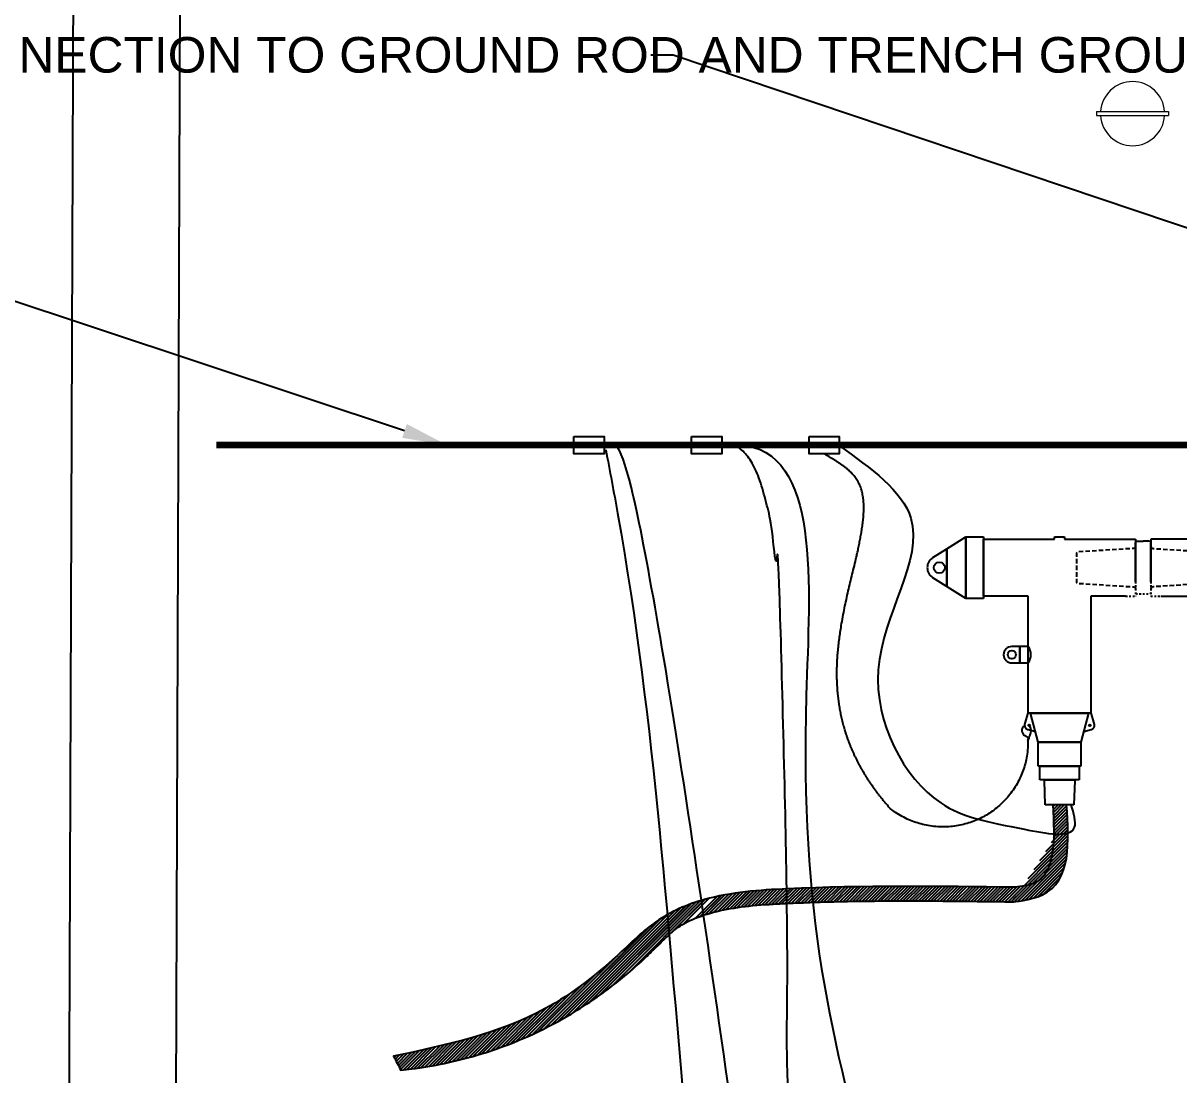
# Model space of a CAD drawing. Header units: feet. Extents: x -208 to 2089, y -974 to 342.
# Drawn here: x 677.2 to 742.1, y 211.4 to 270.4 of the extents above; entities that cross this region are included whole.
import ezdxf
from ezdxf import colors
from ezdxf.entities.mleader import LeaderData, LeaderLine
from ezdxf.math import Vec2, Vec3

# ---------------------------------------------------------------- set-up
doc = ezdxf.new("R2010")
doc.units = ezdxf.units.FT
doc.header["$MEASUREMENT"] = 0
doc.linetypes.add('HIDDEN', pattern=[0.375, 0.25, -0.125])
for name, color, linetype in [('CABLE', 2, 'Continuous'), ('E-DETL', 7, 'Continuous'), ('E-EQPM-ENCL', 8, 'Continuous'), ('E-EQPM-HRDW', 16, 'Continuous'), ('E-GRND', 3, 'Continuous'), ('G-ANNO-NONPLOT', 181, 'Continuous'), ('G-ANNO-TEXT', 1, 'Continuous')]:
    doc.layers.add(name, color=color, linetype=linetype)
doc.layers.add('CONDUIT', color=6, linetype='Continuous', lineweight=18)
doc.styles.add('NEI-A', font='arial.ttf', dxfattribs={"height": 0.1})
pattern_1 = [(45, (-6021041.410799135, -2130861.815641674), (-0.08750446417183527, 0.08750446417183527), [])]

msp = doc.modelspace()

# ---------------------------------------------------------------- hatches: boundary and pattern name
at = {"layer": 'G-ANNO-NONPLOT', "true_color": 0xf8d731}
h = msp.add_hatch(dxfattribs=at)
h.set_pattern_fill('ANSI31', color=40, scale=0.9900000000000001)
h.set_pattern_definition(pattern_1)
edge = h.paths.add_edge_path()
edge.add_arc((734.1572522165761, 228.6726674106417), 3.371146855893491, 285.8633962950907, 300.136237764928)
edge.add_spline(control_points=[(735.8497628493742, 225.7571847950553), (735.9392435167492, 223.9391653425505), (735.8825885326178, 221.3055911599172), (732.7930801239372, 221.0693238069748), (732.7930801239372, 221.0693238069748)], knot_values=[83.43145569272993, 83.43145569272993, 83.43145569272993, 83.43145569272993, 87.87574356637529, 89.95647029016055, 89.95647029016055, 89.95647029016055, 89.95647029016055], weights=[1, 1, 1, 1, 1], degree=3, periodic=0)
edge.add_spline(control_points=[(732.7930801239372, 221.0693238069748), (732.3810075408355, 221.0746104502564), (731.9693927772851, 221.079891092561), (729.4968936181203, 221.1102393557762), (727.447018174319, 221.1295836925951), (724.3890194919468, 221.107444323085), (723.3724885432557, 221.0915537061614), (721.8518168310211, 221.0498078246114), (721.3456133537502, 221.0329084544887), (720.3345615899698, 220.9922948637491), (719.8267626677216, 220.9694905974416), (718.7138370879502, 220.9031127560397), (718.1146740651266, 220.8535653426757), (717.0021744993091, 220.7062999130671), (716.4861970086158, 220.6115522100104), (715.4995214928449, 220.3570250393336), (715.0422416020692, 220.1993555435424), (714.4927489504726, 219.9390347473768), (714.3425519371913, 219.8578189447967), (714.0684246484698, 219.6886171171886), (713.9499670153991, 219.6048071090577), (713.6656590447337, 219.3775638974716), (713.5041640362278, 219.2342626903651), (713.1524440300227, 218.902092223007), (712.9623518473045, 218.7133603123461), (712.5466016389937, 218.3026205864248), (712.3159979245202, 218.0779570168329), (711.2873274850235, 217.118335982736), (710.4411714979024, 216.4215936669593), (708.6496157039464, 215.1456962846664), (707.7006604716689, 214.5658072432948), (705.9905520098791, 213.6896368232069), (705.248847816004, 213.3582638059256), (703.319145193188, 212.6138225588461), (702.1098604713143, 212.255812716156), (700.2666110506789, 211.8679284257328), (699.6472972415895, 211.7635172232499), (698.8286667483435, 211.6599283115452), (698.631588836065, 211.6377643388209), (698.4346398281441, 211.6181726715972)], knot_values=[0, 0, 0, 0, 1.248940863479177, 1.248940863479177, 7.510492271591446, 7.510492271591446, 10.64126797564758, 10.64126797564758, 12.20665582767566, 12.20665582767566, 13.77204367970373, 13.77204367970373, 15.77184317922644, 15.77184317922644, 17.66237193590699, 17.66237193590699, 19.55290069258755, 19.55290069258755, 20.34553650617276, 20.34553650617276, 21.13817231975798, 21.13817231975798, 21.99962579107284, 21.99962579107284, 22.86179158790927, 22.86179158790927, 23.72395738474571, 23.72395738474571, 26.70471573263455, 26.70471573263455, 29.68547408052339, 29.68547408052339, 31.86214855415614, 31.86214855415614, 35.23481619579239, 35.23481619579239, 36.92115001661051, 36.92115001661051, 37.45383673220445, 37.45383673220445, 37.45383673220445, 37.45383673220445], weights=[1, 1, 1, 1, 1, 1, 1, 1, 1, 1, 1, 1, 1, 1, 1, 1, 1, 1, 1, 1, 1, 1, 1, 1, 1, 1, 1, 1, 1, 1, 1, 1, 1, 1, 1, 1, 1, 1, 1, 1], degree=3, periodic=0)
edge.add_spline(control_points=[(698.4346398281441, 211.6181726715972), (698.2968098547817, 211.8785899383461), (698.158979883282, 212.1390072050949), (698.0211499117822, 212.3994244709124)], knot_values=[37.45383673220445, 37.45383673220445, 37.45383673220445, 37.45383673220445, 38.45383673220445, 38.45383673220445, 38.45383673220445, 38.45383673220445], weights=[1, 1, 1, 1], degree=3, periodic=0)
edge.add_spline(control_points=[(698.0211499117822, 212.3994244709124), (700.982629237561, 213.0281761399915), (705.7278815376148, 214.0356406438609), (710.1847349720583, 217.5960869499927), (712.8016497817398, 220.1735784834696), (715.9752463361756, 221.5493563394507), (722.818041434376, 222.0156510392649), (728.6519065516577, 221.941294384606), (732.914447815022, 221.8869653418174)], knot_values=[38.45383673220445, 38.45383673220445, 38.45383673220445, 38.45383673220445, 47.46530847609966, 52.8931430027568, 55.44213900193881, 58.48591759060378, 63.24841332338417, 76.16766898730667, 76.16766898730667, 76.16766898730667, 76.16766898730667], weights=[1, 1, 1, 1, 1, 1, 1, 1, 1], degree=3, periodic=0)
edge.add_spline(control_points=[(732.914447815022, 221.8869653418174), (733.28100119797, 221.9303253548665), (734.9431179043413, 222.1269390154143), (735.1139508018778, 223.8840830530485), (735.0787375083701, 225.4299068613423)], knot_values=[76.16766898730667, 76.16766898730667, 76.16766898730667, 76.16766898730667, 77.22583108524645, 80.96584840572132, 80.96584840572132, 80.96584840572132, 80.96584840572132], weights=[1, 1, 1, 1, 1], degree=3, periodic=0)
edge = h.paths.add_edge_path()
edge.add_spline(control_points=[(735.0787375074387, 225.4299068613423), (735.0707002886147, 225.782731722526), (735.0538916968317, 226.1447352473137), (735.03708310598, 226.5067387716358)], knot_values=[80.96584840608911, 80.96584840608911, 80.96584840608911, 80.96584840608911, 81.81948456108434, 81.81948456108434, 81.81948456108434, 81.81948456108434], weights=[1, 1, 1, 1], degree=3, periodic=0)
edge.add_spline(control_points=[(735.03708310598, 226.5067387716358), (735.1124036096544, 226.5067387716358), (735.1877241133288, 226.5067387716358), (735.2630446170033, 226.5067387716358)], knot_values=[81.81948456108434, 81.81948456108434, 81.81948456108434, 81.81948456108434, 82.11226807174496, 82.11226807174496, 82.11226807174496, 82.11226807174496], weights=[1, 1, 1, 1], degree=3, periodic=0)
edge.add_spline(control_points=[(735.2630446170033, 226.5067387716358), (735.3417068038643, 226.5067387716358), (735.420368989794, 226.5067387716358), (735.4990311775864, 226.5067387716358)], knot_values=[82.11226807174496, 82.11226807174496, 82.11226807174496, 82.11226807174496, 82.4180412693049, 82.4180412693049, 82.4180412693049, 82.4180412693049], weights=[1, 1, 1, 1], degree=3, periodic=0)
edge.add_spline(control_points=[(735.4990311775864, 226.5067387716358), (735.5383622719482, 226.5067387716358), (735.5776933653788, 226.5067387716358), (735.617024457878, 226.5067387716358)], knot_values=[82.4180412693049, 82.4180412693049, 82.4180412693049, 82.4180412693049, 82.57092786788061, 82.57092786788061, 82.57092786788061, 82.57092786788061], weights=[1, 1, 1, 1], degree=3, periodic=0)
edge.add_spline(control_points=[(735.617024457878, 226.5067387716358), (735.6488102384419, 226.5067387716358), (735.6805960180745, 226.5067387716358), (735.7123817995698, 226.5067387716358)], knot_values=[82.57092786788061, 82.57092786788061, 82.57092786788061, 82.57092786788061, 82.69448456108434, 82.69448456108434, 82.69448456108434, 82.69448456108434], weights=[1, 1, 1, 1], degree=3, periodic=0)
edge.add_spline(control_points=[(735.7123817995698, 226.5067387716358), (735.7284603406251, 226.5067387716358), (735.7445388807491, 226.5067387716358), (735.7606174218045, 226.5067387716358)], knot_values=[82.69448456108434, 82.69448456108434, 82.69448456108434, 82.69448456108434, 82.75698456108434, 82.75698456108434, 82.75698456108434, 82.75698456108434], weights=[1, 1, 1, 1], degree=3, periodic=0)
edge.add_spline(control_points=[(735.7606174218045, 226.5067387716358), (735.7686566914008, 226.5067387716358), (735.7766959628598, 226.5067387716358), (735.7847352324561, 226.5067387716358)], knot_values=[82.75698456108434, 82.75698456108434, 82.75698456108434, 82.75698456108434, 82.78823456108434, 82.78823456108434, 82.78823456108434, 82.78823456108434], weights=[1, 1, 1, 1], degree=3, periodic=0)
edge.add_spline(control_points=[(735.7847352324561, 226.5067387716358), (735.7887548691169, 226.5067387716358), (735.7927745039151, 226.5067387716358), (735.7967941387133, 226.5067387716358)], knot_values=[82.78823456108434, 82.78823456108434, 82.78823456108434, 82.78823456108434, 82.80385956108434, 82.80385956108434, 82.80385956108434, 82.80385956108434], weights=[1, 1, 1, 1], degree=3, periodic=0)
edge.add_spline(control_points=[(735.8088515716181, 226.5067387716358), (735.8088520624251, 226.5067387716358), (735.8088525532321, 226.5067387716358), (735.8088530440391, 226.5067387716358), (735.8226918669925, 226.2583212027771), (735.8374415085227, 226.0075230840107), (735.8497628493742, 225.7571847950553)], knot_values=[82.8194826537357, 82.8194826537357, 82.8194826537357, 82.8194826537357, 82.81948456108434, 82.81948456108434, 82.81948456108434, 83.43145569272993, 83.43145569272993, 83.43145569272993, 83.43145569272993], weights=[1, 1, 1, 1, 1, 1, 1], degree=3, periodic=0)
edge.add_spline(control_points=[(735.8497628493742, 225.7571847950553), (735.9392435167492, 223.9391653425505), (735.8825885326178, 221.3055911599172), (732.7930801239372, 221.0693238069748), (732.7930801239372, 221.0693238069748)], knot_values=[83.43145569272993, 83.43145569272993, 83.43145569272993, 83.43145569272993, 87.87574356637529, 89.95647029016055, 89.95647029016055, 89.95647029016055, 89.95647029016055], weights=[1, 1, 1, 1, 1], degree=3, periodic=0)
edge.add_arc((734.1572522165761, 228.6726674106417), 3.371146855971749, 285.8633962778754, 300.13623776492796, ccw=False)
h = msp.add_hatch(dxfattribs=at)
h.set_pattern_fill('ANSI31', color=40, scale=0.9900000000000001)
h.set_pattern_definition(pattern_1)
edge = h.paths.add_edge_path()
edge.add_spline(control_points=[(735.8497628493742, 225.7571847950553), (735.9392435167492, 223.9391653425505), (735.8825885326178, 221.3055911599172), (732.7930801239372, 221.0693238069748), (732.7930801239372, 221.0693238069748)], knot_values=[83.43145569272993, 83.43145569272993, 83.43145569272993, 83.43145569272993, 87.87574356637529, 89.95647029016055, 89.95647029016055, 89.95647029016055, 89.95647029016055], weights=[1, 1, 1, 1, 1], degree=3, periodic=0)
edge.add_spline(control_points=[(732.7930801239372, 221.0693238069748), (732.3810075408355, 221.0746104502564), (731.9693927772851, 221.079891092561), (729.4968936181203, 221.1102393557762), (727.447018174319, 221.1295836925951), (724.3890194919468, 221.107444323085), (723.3724885432557, 221.0915537061614), (721.8518168310211, 221.0498078246114), (721.3456133537502, 221.0329084544887), (720.3345615899698, 220.9922948637491), (719.8267626677216, 220.9694905974416), (718.7138370879502, 220.9031127560397), (718.1146740651266, 220.8535653426757), (717.0021744993091, 220.7062999130671), (716.4861970086158, 220.6115522100104), (715.4995214928449, 220.3570250393336), (715.0422416020692, 220.1993555435424), (714.4927489504726, 219.9390347473768), (714.3425519371913, 219.8578189447967), (714.0684246484698, 219.6886171171886), (713.9499670153991, 219.6048071090577), (713.6656590447337, 219.3775638974716), (713.5041640362278, 219.2342626903651), (713.1524440300227, 218.902092223007), (712.9623518473045, 218.7133603123461), (712.5466016389937, 218.3026205864248), (712.3159979245202, 218.0779570168329), (711.2873274850235, 217.118335982736), (710.4411714979024, 216.4215936669593), (708.6496157039464, 215.1456962846664), (707.7006604716689, 214.5658072432948), (705.9905520098791, 213.6896368232069), (705.248847816004, 213.3582638059256), (703.319145193188, 212.6138225588461), (702.1098604713143, 212.255812716156), (700.2666110506789, 211.8679284257328), (699.6472972415895, 211.7635172232499), (698.8286667483435, 211.6599283115452), (698.631588836065, 211.6377643388209), (698.4346398281441, 211.6181726715972)], knot_values=[0, 0, 0, 0, 1.248940863479177, 1.248940863479177, 7.510492271591446, 7.510492271591446, 10.64126797564758, 10.64126797564758, 12.20665582767566, 12.20665582767566, 13.77204367970373, 13.77204367970373, 15.77184317922644, 15.77184317922644, 17.66237193590699, 17.66237193590699, 19.55290069258755, 19.55290069258755, 20.34553650617276, 20.34553650617276, 21.13817231975798, 21.13817231975798, 21.99962579107284, 21.99962579107284, 22.86179158790927, 22.86179158790927, 23.72395738474571, 23.72395738474571, 26.70471573263455, 26.70471573263455, 29.68547408052339, 29.68547408052339, 31.86214855415614, 31.86214855415614, 35.23481619579239, 35.23481619579239, 36.92115001661051, 36.92115001661051, 37.45383673220445, 37.45383673220445, 37.45383673220445, 37.45383673220445], weights=[1, 1, 1, 1, 1, 1, 1, 1, 1, 1, 1, 1, 1, 1, 1, 1, 1, 1, 1, 1, 1, 1, 1, 1, 1, 1, 1, 1, 1, 1, 1, 1, 1, 1, 1, 1, 1, 1, 1, 1], degree=3, periodic=0)
edge.add_spline(control_points=[(698.4346398281441, 211.6181726715972), (698.2968098547817, 211.8785899383461), (698.158979883282, 212.1390072050949), (698.0211499117822, 212.3994244709124)], knot_values=[37.45383673220445, 37.45383673220445, 37.45383673220445, 37.45383673220445, 38.45383673220445, 38.45383673220445, 38.45383673220445, 38.45383673220445], weights=[1, 1, 1, 1], degree=3, periodic=0)
edge.add_spline(control_points=[(698.0211499117822, 212.3994244709124), (700.982629237561, 213.0281761399915), (705.7278815376148, 214.0356406438609), (710.1847349720583, 217.5960869499927), (712.7901070721955, 220.1851174002027), (715.9752463361756, 221.5493563394507), (722.818041434376, 222.0156510392649), (728.6519065516577, 221.941294384606), (732.914447815022, 221.8869653418174)], knot_values=[38.45383673220445, 38.45383673220445, 38.45383673220445, 38.45383673220445, 47.46530847609966, 52.8931430027568, 55.44213900193881, 58.48591759060378, 63.24841332338417, 76.16766898730667, 76.16766898730667, 76.16766898730667, 76.16766898730667], weights=[1, 1, 1, 1, 1, 1, 1, 1, 1], degree=3, periodic=0)
edge.add_spline(control_points=[(732.914447815022, 221.8869653418174), (733.28100119797, 221.9303253548665), (734.9431179043413, 222.1269390154143), (735.1139508018778, 223.8840830530485), (735.0787375074387, 225.4299068613423)], knot_values=[76.16766898730667, 76.16766898730667, 76.16766898730667, 76.16766898730667, 77.22583108524645, 80.96584840608911, 80.96584840608911, 80.96584840608911, 80.96584840608911], weights=[1, 1, 1, 1, 1], degree=3, periodic=0)
edge.add_arc((734.1572522165761, 228.6726674106417), 3.371146855908663, 285.8633962778754, 300.136237764928)

# ---------------------------------------------------------------- linework, layer by layer
at = {"layer": 'CABLE', "const_width": 0.3821400000000001}
msp.add_lwpolyline([(688.0778375695036, 246.7134681730045), (798.256882987781, 246.7134681730045)], dxfattribs=at)
at = {"layer": 'CABLE'}
for points in [[(708.1456773996861, 247.1886097052579), (709.8446225131438, 247.1886097052579), (709.8446225131438, 246.2120030377505), (708.1456773996861, 246.2120030377505)], [(714.7456771227107, 247.190519026432), (716.4446222361685, 247.190519026432), (716.4446222361685, 246.2139123584589), (714.7456771227107, 246.2139123584589)], [(721.3456771223382, 247.190519026432), (723.0446222357959, 247.190519026432), (723.0446222357959, 246.2139123584589), (721.3456771223382, 246.2139123584589)]]:
    msp.add_lwpolyline(points, close=True, dxfattribs=at)
at = {"layer": 'CABLE', "flags": 128}
msp.add_lwpolyline([(733.4649976239116, 230.4004263607299), (733.7007573394612, 230.2382807344643), (733.6455130268396, 230.2494301408974), (733.6729644218967, 230.2211265521569), (733.6393631509081, 230.2280925334876), (733.6668266177685, 230.1998308309799), (733.6332132740454, 230.2067549260778), (733.660676741837, 230.1784932235701), (733.6270633971826, 230.185417318668), (733.6545268649743, 230.1571556161603), (733.5838738846169, 230.1718849320409)], dxfattribs=at)
msp.add_lwpolyline([(733.4649976239116, 230.4004263607299), (733.7007573394612, 230.2382807344643), (733.6455130268396, 230.2494301408974), (733.6729644218967, 230.2211265521569), (733.6393631509081, 230.2280925334876), (733.6668266177685, 230.1998308309799), (733.6332132740454, 230.2067549260778), (733.660676741837, 230.1784932235701), (733.6270633971826, 230.185417318668), (733.6545268649743, 230.1571556161603), (733.5838738846169, 230.1718849320409)], dxfattribs=at)
at = {"layer": 'CABLE'}
for centre, radius, start, end in [((733.4650762592019, 230.7035481500884), 0.3521175017524268, 339.1882974764593, 55.46745718433921), ((733.6062667154283, 230.6830800040138), 0.3159905665009947, 120.3840937059685, 243.444311530446), ((733.6062667154283, 230.6830800040138), 0.3159905665009947, 120.3840937059685, 243.444311530446)]:
    msp.add_arc(centre, radius, start, end, dxfattribs=at)
for points in [[(733.7942191957072, 167.934463551685), (733.7430778405205, 167.7987451930044), (733.6919364853338, 167.6630268324611), (733.6407951301471, 167.5273084737805), (733.6912854573264, 165.6178608671275), (732.7072331047193, 163.9807352120501), (730.9973058959977, 163.1294489060042), (729.287378687276, 162.2781625999583), (727.3879296890036, 162.4797387164531), (725.8947592860595, 163.6709488541333), (723.539043180509, 166.3550572474001), (722.4241862221197, 170.3184246778933), (711.7957588619129, 246.6602749633116), (709.9141139125959, 246.6443556439576), (709.9141139125959, 246.6443556439576), (709.9141139125959, 246.6443556439576), (709.9141139125959, 246.6443556439576)], [(733.7942191957072, 200.099368722595), (733.7430778405205, 199.9636503629831), (733.6919364853338, 199.8279320043025), (733.6407951301471, 199.6922136437593), (733.6912854573264, 197.7827660371063), (732.7072331047193, 196.1456403829602), (730.9973058959977, 195.2943540769143), (729.287378687276, 194.4430677708683), (727.3879296890036, 194.6446438882945), (725.8947592860595, 195.8358540250433), (723.539043180509, 198.5199624183101), (721.7670504523949, 202.1879839212147), (720.3744737318293, 206.7578203337712), (720.1036173848943, 211.2245089304147), (720.1036173848943, 215.9619051436407), (720.0243220514194, 247.5668460041729), (716.4649160763756, 246.6974203572122)], [(733.7942191957072, 230.5784415457842), (733.7430778405205, 230.4427231871036), (733.6919364853338, 230.3070048274917), (733.6407951301471, 230.1712864678798), (733.6912854573264, 228.2618388612268), (732.7072331047193, 226.6247132061494), (730.9973058959977, 225.7734269001035), (729.287378687276, 224.9221405940575), (727.3879296890036, 225.1237167105524), (725.8947592860595, 226.3149268482325), (723.539043180509, 228.9990352414993), (722.4241862221197, 232.9624026729239), (723.47174228528, 238.3638580538777), (724.318020574613, 241.5171851333675), (724.6645082233981, 244.7755629126427), (722.9556198081509, 245.7709544938502), (722.1951496786014, 246.2139123589245)]]:
    msp.add_rational_spline(points, [1, 1, 1, 1, 0.8954432943061843, 0.8954432943061843, 1, 0.8954432943061843, 0.8954432943061843, 1, 1, 1, 1, 1, 1, 1, 1], degree=3, knots=[0, 0, 0, 0, 1, 1, 1, 2.135306856282624, 2.135306856282624, 2.135306856282624, 3.270613712565249, 3.270613712565249, 3.270613712565249, 12.08576887015512, 16.28711443644615, 19.32462900149759, 22.41150447855201, 24.88665349782872, 24.88665349782872, 24.88665349782872, 24.88665349782872], dxfattribs=at)
msp.add_open_spline([(732.7930801248685, 221.0693238065091), (732.3810075408355, 221.0746104497907), (731.9693927763537, 221.079891092561), (729.4968936181203, 221.1102393553106), (727.447018174319, 221.1295836925951), (724.3890194928781, 221.107444323085), (723.3724885432557, 221.0915537061614), (721.8518168310211, 221.0498078246114), (721.3456133528189, 221.0329084549544), (720.3345615899698, 220.9922948632834), (719.8267626686529, 220.9694905974416), (718.7138370870189, 220.9031127565054), (718.1146740651266, 220.8535653431413), (717.0021745002405, 220.7062999126015), (716.4861970095471, 220.6115522100104), (715.4995214937762, 220.357025038868), (715.0422416030005, 220.1993555430768), (714.4927489495412, 219.9390347473768), (714.3425519371913, 219.8578189447967), (714.0684246494011, 219.6886171171886), (713.9499670153991, 219.6048071090577), (713.6656590438024, 219.3775638979373), (713.5041640362278, 219.2342626903651), (713.152444030954, 218.9020922225413), (712.9623518473045, 218.7133603118805), (712.5466016380624, 218.3026205864248), (712.3159979245202, 218.0779570168329), (711.2873274850235, 217.1183359832016), (710.441171496971, 216.4215936664937), (708.6496157048778, 215.1456962846664), (707.7006604707376, 214.5658072432948), (705.9905520098791, 213.6896368232069), (705.248847816004, 213.3582638059256), (703.319145193188, 212.6138225593118), (702.1098604722456, 212.255812716156), (700.2666110506789, 211.8679284252671), (699.6472972406582, 211.7635172237156), (698.8286667483435, 211.6599283110795), (698.6315888351337, 211.6377643388209), (698.4346398281441, 211.6181726720629), (698.296809855713, 211.8785899378804), (698.158979883282, 212.1390072055606), (698.0211499108509, 212.3994244713781), (700.982629237561, 213.0281761404572), (705.7278815376148, 214.0356406443266), (710.1847349720583, 217.596086949527), (712.7901070712642, 220.185117399737), (715.9752463361756, 221.5493563399164), (722.818041434376, 222.0156510392649), (728.6519065516577, 221.941294384606), (732.9144478140906, 221.886965342283), (733.2810011989013, 221.9303253548665), (735.2388223352418, 222.1619182261152), (735.1275348065928, 224.5586971644757), (735.03708310598, 226.5067387711701), (735.2943397498266, 226.5067387711701), (735.5515963973985, 226.5067387711701), (735.8088530449704, 226.5067387711701), (735.9231928678737, 224.4542505000231), (736.1723487971858, 221.3277503135128), (732.7930801248685, 221.0693238065091), (732.7930801248685, 221.0693238065091)], degree=3, knots=[0, 0, 0, 0, 1.248940863479177, 1.248940863479177, 7.510492271591446, 7.510492271591446, 10.64126797564758, 10.64126797564758, 12.20665582767566, 12.20665582767566, 13.77204367970373, 13.77204367970373, 15.77184317922644, 15.77184317922644, 17.66237193590699, 17.66237193590699, 19.55290069258755, 19.55290069258755, 20.34553650617276, 20.34553650617276, 21.13817231975798, 21.13817231975798, 21.99962579107284, 21.99962579107284, 22.86179158790927, 22.86179158790927, 23.72395738474571, 23.72395738474571, 26.70471573263455, 26.70471573263455, 29.68547408052339, 29.68547408052339, 31.86214855415614, 31.86214855415614, 35.23481619579239, 35.23481619579239, 36.92115001661051, 36.92115001661051, 37.45383673220445, 37.45383673220445, 37.45383673220445, 38.45383673220445, 38.45383673220445, 38.45383673220445, 47.46530847609966, 52.8931430027568, 55.44213900193881, 58.48591759060378, 63.24841332338417, 76.16766898730667, 76.16766898730667, 76.16766898730667, 77.22583108524645, 81.81948456108434, 81.81948456108434, 81.81948456108434, 82.81948456108434, 82.81948456108434, 82.81948456108434, 87.87574356637529, 89.95647029016055, 89.95647029016055, 89.95647029016055, 89.95647029016055], dxfattribs=at)
at = {"layer": 'CONDUIT'}
for p, q in [((737.4847653814168, 265.4282540948575), (741.5347653812305, 265.4282540948575)), ((737.4847653814168, 265.4282540948575), (737.4847653814168, 265.2032540947644)), ((741.5347653812305, 265.4282540948575), (741.5347653812305, 265.2032540947644)), ((737.4847653814168, 265.2032540947644), (741.5347653812305, 265.2032540947644))]:
    msp.add_line(p, q, dxfattribs=at)
for start, end in [(3.58332169843934, 176.4166783015607), (183.5833216984393, 356.4166783015605)]:
    msp.add_arc((739.509765380858, 265.3157540945781), 1.8, start, end, dxfattribs=at)
at = {"layer": 'E-DETL', "color": 41}
for p, q in [((729.0882561736316, 240.8917834236731), (730.1504067833112, 241.5548822860678)), ((729.0882561736316, 240.8917834236731), (730.1504067833112, 241.5548822860678)), ((730.1504067833112, 241.5548822860678), (730.1504067833112, 238.1015507075449)), ((730.1504067833112, 238.1015507075449), (730.1504067833112, 241.5548822860678)), ((730.1504067833112, 241.5548822860678), (731.1393153591589, 241.5548822860678)), ((730.1504067833112, 241.5548822860678), (730.1504067833112, 238.1015507075449)), ((730.1504067833112, 238.1015507075449), (730.1504067833112, 241.5548822860678)), ((730.1504067833112, 241.5548822860678), (731.1393153591589, 241.5548822860678)), ((731.1393153591589, 241.5548822860678), (731.1393153591589, 238.1015507075449)), ((731.1393153591589, 241.5548822860678), (731.1393153591589, 238.1015507075449)), ((731.1393153591589, 241.4293066239429), (735.1237221954898, 241.4293066239429)), ((731.1393153591589, 238.2271263696698), (731.1393153591589, 241.4293066239429)), ((731.1393153591589, 241.4293066239429), (735.1237221954898, 241.4293066239429)), ((731.1393153591589, 238.2271263696698), (731.1393153591589, 241.4293066239429)), ((735.1237221954898, 241.4293066239429), (735.1237221954898, 241.565336344715)), ((735.1237221954898, 241.565336344715), (735.6940555925057, 241.565336344715)), ((735.1237221954898, 241.4293066239429), (735.1237221954898, 241.565336344715)), ((735.1237221954898, 241.565336344715), (735.6940555925057, 241.565336344715)), ((735.6940555925057, 241.565336344715), (735.6940555925057, 241.4293066239429)), ((735.6940555925057, 241.565336344715), (735.6940555925057, 241.4293066239429)), ((735.6940555925057, 241.4293066239429), (739.6784624660895, 241.4293066239429)), ((735.6940555925057, 241.4293066239429), (739.6784624660895, 241.4293066239429)), ((739.6784624660895, 241.4293066239429), (739.6784624660895, 239.0394142404643)), ((739.6784624660895, 241.4293066239429), (739.6784624660895, 239.0394142404643)), ((744.5163492782549, 241.4293066239429), (740.5319424028085, 241.4293066239429)), ((740.5319424028085, 241.4293066239429), (740.5319424028085, 239.0394142404643)), ((744.5163492782549, 241.4293066239429), (740.5319424028085, 241.4293066239429)), ((740.5319424028085, 241.4293066239429), (740.5319424028085, 239.0394142404643)), ((728.3017513387413, 240.4007698138689), (729.0882561736316, 240.8917834236731)), ((728.3017513387413, 240.4007698138689), (729.0882561736316, 240.8917834236731)), ((729.0882561736316, 240.8917834236731), (729.0882561736316, 238.7646494246533)), ((729.0882561736316, 238.7646494246533), (729.0882561736316, 240.8917834236731)), ((729.0882561736316, 240.8917834236731), (729.0882561736316, 238.7646494246533)), ((729.0882561736316, 238.7646494246533), (729.0882561736316, 240.8917834236731)), ((730.1504067833112, 238.1015507075449), (728.3017513387413, 239.2556631797438)), ((730.1504067833112, 238.1015507075449), (728.3017513387413, 239.2556631797438)), ((733.645586428097, 238.2271263696698), (731.1393153591589, 238.2271263696698)), ((733.645586428097, 238.2271263696698), (731.1393153591589, 238.2271263696698)), ((733.645586428097, 231.655310921788), (733.645586428097, 238.2271263696698)), ((733.645586428097, 231.655310921788), (733.645586428097, 238.2271263696698)), ((739.1152024351568, 238.2271263696698), (737.1721913803876, 238.2271263696698)), ((737.1721913803876, 238.2271263696698), (737.1721913803876, 231.655310921788)), ((739.1152024351568, 238.2271263696698), (737.1721913803876, 238.2271263696698)), ((737.1721913803876, 238.2271263696698), (737.1721913803876, 231.655310921788)), ((741.0952024356038, 238.2271263696698), (743.038213490373, 238.2271263696698)), ((741.0952024356038, 238.2271263696698), (743.038213490373, 238.2271263696698)), ((731.1393153591589, 238.1015507075449), (730.1504067833112, 238.1015507075449)), ((731.1393153591589, 238.1015507075449), (730.1504067833112, 238.1015507075449)), ((733.1875885006548, 235.3992165000623), (732.7295905732126, 235.3992165000623)), ((733.1875885006548, 235.3992165000623), (732.7295905732126, 235.3992165000623)), ((733.645586428097, 235.3992165000623), (733.1875885006548, 235.3992165000623)), ((733.1875885006548, 235.3992165000623), (733.1875885006548, 234.4832206456435)), ((733.1875885006548, 234.4832206456435), (733.1875885006548, 235.3992165000623)), ((733.645586428097, 235.3992165000623), (733.1875885006548, 235.3992165000623)), ((733.1875885006548, 235.3992165000623), (733.1875885006548, 234.4832206456435)), ((733.1875885006548, 234.4832206456435), (733.1875885006548, 235.3992165000623)), ((732.7295905732126, 234.4832206456435), (733.645586428097, 234.4832206456435)), ((732.7295905732126, 234.4832206456435), (733.645586428097, 234.4832206456435)), ((733.645586428097, 231.7369710346197), (733.4467687121169, 231.0169781161917)), ((733.645586428097, 231.7369710346197), (733.4467687121169, 231.0169781161917)), ((737.0309187423945, 231.655310921788), (733.645586428097, 231.655310921788)), ((737.0309187423945, 231.655310921788), (733.645586428097, 231.655310921788)), ((734.2054656556384, 230.0333123858532), (733.7868590642274, 231.655310921788)), ((733.7868590642274, 231.655310921788), (737.0309187423945, 231.655310921788)), ((734.2054656556384, 230.0333123858532), (733.7868590642274, 231.655310921788)), ((733.7868590642274, 231.655310921788), (737.0309187423945, 231.655310921788)), ((737.0309187423945, 231.655310921788), (736.61231216961, 230.0333123858532)), ((737.0309187423945, 231.655310921788), (736.61231216961, 230.0333123858532)), ((737.1721913803876, 231.655310921788), (737.0309187423945, 231.655310921788)), ((737.1721913803876, 231.655310921788), (737.0309187423945, 231.655310921788)), ((737.3710090954364, 231.0169781161917), (737.1721913803876, 231.7369710346197)), ((737.3710090954364, 231.0169781161917), (737.1721913803876, 231.7369710346197)), ((733.6403750310228, 230.7344328765271), (734.0537074197591, 230.6245540994664)), ((733.6403750310228, 230.7344328765271), (734.0537074197591, 230.6245540994664)), ((736.7640703877942, 230.6245540994664), (737.1774027755991, 230.7344328765271)), ((736.7640703877942, 230.6245540994664), (737.1774027755991, 230.7344328765271)), ((734.2054656556384, 228.6833737277871), (734.2054656556384, 230.0333123858532)), ((734.2054656556384, 230.0333123858532), (736.61231216961, 230.0333123858532)), ((736.61231216961, 230.0333123858532), (734.2054656556384, 230.0333123858532)), ((734.2054656556384, 228.6833737277871), (734.2054656556384, 230.0333123858532)), ((734.2054656556384, 230.0333123858532), (736.61231216961, 230.0333123858532)), ((736.61231216961, 230.0333123858532), (734.2054656556384, 230.0333123858532)), ((736.61231216961, 230.0333123858532), (736.61231216961, 228.6833737277871)), ((736.61231216961, 230.0333123858532), (736.61231216961, 228.6833737277871)), ((736.518130387044, 228.6833737277871), (734.2054656556384, 228.6833737277871)), ((736.518130387044, 228.6833737277871), (734.2054656556384, 228.6833737277871)), ((734.2996474195779, 227.9194652605315), (734.2996474195779, 228.6833737277871)), ((734.2996474195779, 228.6833737277871), (736.518130387044, 228.6833737277871)), ((734.2996474195779, 227.9194652605315), (734.2996474195779, 228.6833737277871)), ((734.2996474195779, 228.6833737277871), (736.518130387044, 228.6833737277871)), ((736.61231216961, 228.6833737277871), (736.518130387044, 228.6833737277871)), ((736.518130387044, 228.6833737277871), (736.518130387044, 227.9194652605315)), ((736.61231216961, 228.6833737277871), (736.518130387044, 228.6833737277871)), ((736.518130387044, 228.6833737277871), (736.518130387044, 227.9194652605315)), ((736.308858503452, 227.9194652605315), (734.2996474195779, 227.9194652605315)), ((736.308858503452, 227.9194652605315), (734.2996474195779, 227.9194652605315)), ((734.5560101772235, 227.8775858380345), (734.5089193031699, 227.9194652605315)), ((734.5089193031699, 227.9194652605315), (736.308858503452, 227.9194652605315)), ((734.5560101772235, 227.8775858380345), (734.5089193031699, 227.9194652605315)), ((734.5089193031699, 227.9194652605315), (736.308858503452, 227.9194652605315)), ((734.5978896895931, 226.5067387716358), (734.5560101772235, 227.8775858380345)), ((734.5978896895931, 226.5067387716358), (734.5560101772235, 227.8775858380345)), ((736.2617676117034, 227.8775858380345), (736.2198881170289, 226.5067387716358)), ((736.2617676117034, 227.8775858380345), (736.2198881170289, 226.5067387716358)), ((736.308858503452, 227.9194652605315), (736.2617676117034, 227.8775858380345)), ((736.308858503452, 227.9194652605315), (736.2617676117034, 227.8775858380345)), ((736.518130387044, 227.9194652605315), (736.308858503452, 227.9194652605315)), ((736.518130387044, 227.9194652605315), (736.308858503452, 227.9194652605315)), ((736.2198881170289, 226.5067387716358), (734.5978896895931, 226.5067387716358)), ((736.2198881170289, 226.5067387716358), (734.5978896895931, 226.5067387716358))]:
    msp.add_line(p, q, dxfattribs=at)
at = {"layer": 'E-DETL', "color": 41, "linetype": 'HIDDEN', "ltscale": 0.25}
for p, q in [((739.6784624660895, 239.0394142404643), (739.6784624660895, 238.2271263696698)), ((739.6784624660895, 239.0394142404643), (739.6784624660895, 238.2271263696698)), ((740.5319424028085, 239.0394142404643), (740.5319424028085, 238.2271263696698)), ((740.5319424028085, 239.0394142404643), (740.5319424028085, 238.2271263696698)), ((739.1152024351568, 238.2271263696698), (739.6784624660895, 238.2271263696698)), ((739.1152024351568, 238.2271263696698), (739.6784624660895, 238.2271263696698)), ((740.5319424028085, 238.2271263696698), (741.0952024356038, 238.2271263696698)), ((740.5319424028085, 238.2271263696698), (741.0952024356038, 238.2271263696698))]:
    msp.add_line(p, q, dxfattribs=at)
at = {"layer": 'E-DETL', "color": 9, "linetype": 'HIDDEN', "flags": 128}
for points in [[(739.6784624660895, 241.0188021375311), (739.6334431523965, 240.9290330851895), (739.5660489693792, 240.9065234278773), (736.3985223591835, 240.7043408783597), (736.3536378330127, 240.659456352189), (736.3536378330127, 238.9746017725652), (736.3985223591835, 238.952092115253), (739.5660489693792, 238.7499095657354), (739.6334431523965, 238.7273999088889), (739.6784624660895, 238.6376308565473)], [(739.6784624660895, 241.0188021375311), (739.6334431523965, 240.9290330851895), (739.5660489693792, 240.9065234278773), (736.3985223591835, 240.7043408783597), (736.3536378330127, 240.659456352189), (736.3536378330127, 238.9746017725652), (736.3985223591835, 238.952092115253), (739.5660489693792, 238.7499095657354), (739.6334431523965, 238.7273999088889), (739.6784624660895, 238.6376308565473)], [(740.5319424028085, 241.0188021375311), (740.5769617183641, 240.9290330851895), (740.6443559013815, 240.9065234278773), (743.8118825106458, 240.7043408783597), (743.8567670377479, 240.659456352189), (743.8567670377479, 238.9746017725652), (743.8118825106458, 238.952092115253), (740.6443559013815, 238.7499095657354), (740.5769617183641, 238.7273999088889), (740.5319424028085, 238.6376308565473)], [(740.5319424028085, 241.0188021375311), (740.5769617183641, 240.9290330851895), (740.6443559013815, 240.9065234278773), (743.8118825106458, 240.7043408783597), (743.8567670377479, 240.659456352189), (743.8567670377479, 238.9746017725652), (743.8118825106458, 238.952092115253), (740.6443559013815, 238.7499095657354), (740.5769617183641, 238.7273999088889), (740.5319424028085, 238.6376308565473)]]:
    msp.add_lwpolyline(points, dxfattribs=at)
at = {"layer": 'E-DETL', "color": 41, "linetype": 'Continuous', "flags": 128}
for points in [[(739.6784624660895, 239.0394142404643), (739.6784624660895, 241.0188021375311), (739.6784624660895, 241.2209846865831), (739.7008373363451, 241.288378870066), (739.7682315184311, 241.3108885269125), (740.105202434449, 241.3108885269125)], [(739.6784624660895, 239.0394142404643), (739.6784624660895, 241.0188021375311), (739.6784624660895, 241.2209846865831), (739.7008373363451, 241.288378870066), (739.7682315184311, 241.3108885269125), (740.105202434449, 241.3108885269125)], [(740.5319424028085, 239.0394142404643), (740.5319424028085, 241.0188021375311), (740.5319424028085, 241.2209846865831), (740.5095675344155, 241.288378870066), (740.4421733504669, 241.3108885269125), (740.105202434449, 241.3108885269125)], [(740.5319424028085, 239.0394142404643), (740.5319424028085, 241.0188021375311), (740.5319424028085, 241.2209846865831), (740.5095675344155, 241.288378870066), (740.4421733504669, 241.3108885269125), (740.105202434449, 241.3108885269125)]]:
    msp.add_lwpolyline(points, dxfattribs=at)
at = {"layer": 'E-DETL', "color": 41, "linetype": 'HIDDEN', "ltscale": 0.25, "flags": 128}
msp.add_lwpolyline([(740.5319424028085, 238.4354483070297), (740.5095675344155, 238.3680541235467), (740.4421733504669, 238.3455444667002), (739.7682315184311, 238.3455444667002), (739.7008373363451, 238.3680541235467), (739.6784624660895, 238.4354483070297)], dxfattribs=at)
msp.add_lwpolyline([(740.5319424028085, 238.4354483070297), (740.5095675344155, 238.3680541235467), (740.4421733504669, 238.3455444667002), (739.7682315184311, 238.3455444667002), (739.7008373363451, 238.3680541235467), (739.6784624660895, 238.4354483070297)], dxfattribs=at)
at = {"layer": 'E-DETL', "color": 41}
for centre, radius in [((728.6591954332353, 239.8282164963407), 0.3139392318975229), ((728.6591954332353, 239.8282164963407), 0.3139392318975229), ((732.7295905732126, 234.9412185730857), 0.2289989635269782), ((732.7295905732126, 234.9412185730857), 0.2289989635269782), ((733.7103464872152, 230.9776499308159), 0.04837731161099608), ((733.7103464872152, 230.9776499308159), 0.04837731161099608), ((737.1074313380332, 230.9776499308159), 0.04837731161099608), ((737.1074313380332, 230.9776499308159), 0.04837731161099608)]:
    msp.add_circle(centre, radius, dxfattribs=at)
for centre, radius, start, end in [((728.6591953782872, 239.8282164721263), 0.6749693109216345, 121.9764602375346, 179.9999978655659), ((728.6591953782872, 239.8282164721263), 0.6749693109216345, 121.9764602375346, 179.9999978655659), ((728.6591953782872, 239.8282165219521), 0.6749693109214976, 180.0000021344341, 238.0235397624654), ((728.6591953782872, 239.8282165219521), 0.6749693109214976, 180.0000021344341, 238.0235397624654), ((732.7295905732126, 234.9412185730857), 0.4579979270539574, 90, 270), ((732.7295905732126, 234.9412185730857), 0.4579979270539574, 90, 270), ((733.071247318624, 234.9412185730857), 0.7345934338259636, 321.4299269244313, 38.57007307556869), ((733.071247318624, 234.9412185730857), 0.7345934338259636, 321.4299269244313, 38.57007307556869), ((733.7078557953746, 230.9882765630705), 0.2626599399451882, 173.7266101101371, 214.4198144313626), ((733.7078557953746, 230.9882765630705), 0.2626599399451882, 173.7266101101371, 214.4198144313626), ((737.10992201311, 230.9882765630705), 0.2626599399451946, 325.5801855686374, 6.27338988986285), ((737.10992201311, 230.9882765630705), 0.2626599399451946, 325.5801855686374, 6.27338988986285), ((733.7078559024767, 230.9882765900788), 0.2626600445996699, 214.4198059283397, 255.113010186134), ((733.7078559024767, 230.9882765900788), 0.2626600445996699, 214.4198059283397, 255.113010186134), ((737.1099219041453, 230.9882765900788), 0.2626600445997193, 284.8869898138659, 325.5801940716603), ((737.1099219041453, 230.9882765900788), 0.2626600445997193, 284.8869898138659, 325.5801940716603)]:
    msp.add_arc(centre, radius, start, end, dxfattribs=at)
at = {"layer": 'E-EQPM-ENCL'}
for points in [[(680.0759010695429, 277.8518333974739), (804.9332027834416, 277.9213804085252), (804.4089974321932, 136.985998053055), (679.5516957192258, 136.916451041538)], [(686.053638116321, 271.855162137605), (798.9108319616453, 271.9180249450242), (798.4312603863464, 142.9826693124583), (685.5740665410221, 142.9198065050391)]]:
    msp.add_lwpolyline(points, close=True, dxfattribs=at)
at = {"layer": 'E-EQPM-HRDW'}
msp.add_lwpolyline([(733.645586428097, 238.2270866026615), (731.1393153591589, 238.2270866026615)], dxfattribs=at)
msp.add_lwpolyline([(733.645586428097, 238.2270866026615), (731.1393153591589, 238.2270866026615)], dxfattribs=at)
at = {"layer": 'E-GRND', "linetype": 'Continuous'}
msp.add_arc((733.4650762592019, 230.7035481500884), 0.3521175017524268, 339.1882974764593, 55.46745718433921, dxfattribs=at)
at = {"layer": 'E-GRND'}
for points in [[(716.413316700472, 246.6960847754476), (717.4395131094889, 246.7134681730045), (721.1933935786174, 232.6503310263602), (725.2308607044206, 203.6216020811794), (728.7407053055749, 196.1381553704364), (733.4483005086468, 194.6632960238007), (736.254235785319, 194.7813757196514), (736.0709451659159, 196.0266144596485)], [(723.0451835578815, 246.6727140903918), (727.0621020718054, 242.6025063101647), (725.2308607044206, 234.1006749034373), (728.7407053055749, 226.6172281936256), (733.4483005086468, 225.1423688479213), (736.254235785319, 225.2604485419092), (736.0709451659159, 226.5056872819064)], [(709.9379076267169, 246.4490574434844), (710.5990581958131, 242.8914151233134), (721.2347509561614, 170.0464842426104), (726.0315315107391, 161.4169297380818), (732.2647787182168, 160.9094689343569), (736.254235785319, 162.61647054781), (736.0709451659159, 163.8617092878071)]]:
    msp.add_spline(points, degree=3, dxfattribs=at)

# ---------------------------------------------------------------- leaders
at = {"layer": 'G-ANNO-TEXT'}
ml = msp.add_multileader_mtext('Standard', dxfattribs=at)
ml.set_content('GROUNDING CONNECTION TO GROUND ROD AND TRENCH GROUND', color=256, style='NEI-A')
ml.set_leader_properties()
ml.build(insert=Vec2(0, 0))
ml.multileader.update_dxf_attribs({"dogleg_length": 0.0625, "arrow_head_size": 2.5, "scale": 20})
ctx = ml.context
ctx.base_point, ctx.scale, ctx.char_height, ctx.arrow_head_size, ctx.landing_gap_size, ctx.plane_origin = Vec3(686.7895626439424, 268.6008697427392), 20, 2, 2.5, 1.25, Vec3(804.5175743794293, 268.6494593457157)
ctx.text_align_type = 1
notes = []
notes.append((ctx, [(1, (1, 1, 0), (713.7128232169301, 268.6008697427392), (-1, 0), 1.25, [(0, [(755.3131005267942, 254.5947726923532)], 0, [])])]))
ctx.mtext.insert, ctx.mtext.width, ctx.mtext.defined_height, ctx.mtext.alignment, ctx.mtext.flow_direction = Vec3(699.6261929304363, 269.6179229487419), 24.91103139647143, 4.698271941791709, 2, 5
ml = msp.add_multileader_mtext('Standard', dxfattribs=at)
ml.set_content('TRENCH GROUND', color=256, style='NEI-A')
ml.set_leader_properties()
ml.build(insert=Vec2(0, 0))
ml.multileader.update_dxf_attribs({"dogleg_length": 0.0625, "arrow_head_size": 2.5, "scale": 20})
ctx = ml.context
ctx.base_point, ctx.scale, ctx.char_height, ctx.arrow_head_size, ctx.landing_gap_size, ctx.plane_origin = Vec3(647.3274087615434, 255.1285880327741), 20, 2, 2.5, 1.25, Vec3(750.2179645209976, 260.768154826367)
ctx.text_align_type = 1
notes.append((ctx, [(1, (1, 1, 0), (675.6981454600427, 255.1285880327741), (-1, 0), 1.25, [(0, [(701.0134906683625, 246.7134681730045)], 0, [])])]))
ctx.mtext.insert, ctx.mtext.width, ctx.mtext.defined_height, ctx.mtext.alignment, ctx.mtext.flow_direction = Vec3(660.8877771107931, 256.1456412387769), 24.91103139647143, 4.698271941791709, 2, 5
for ctx, leaders in notes:
    for number, flags, end, landing, length, lines in leaders:
        leader = LeaderData()
        leader.index, (leader.has_last_leader_line, leader.has_dogleg_vector, leader.attachment_direction) = number, flags
        leader.last_leader_point, leader.dogleg_vector, leader.dogleg_length = Vec3(end), Vec3(landing), length
        for number, points, colour, breaks in lines:
            line = LeaderLine()
            line.index, line.vertices, line.color, line.breaks = number, Vec3.list(points), colors.encode_raw_color(colour), breaks
            leader.lines.append(line)
        ctx.leaders.append(leader)

doc.saveas('drawing.dxf')
